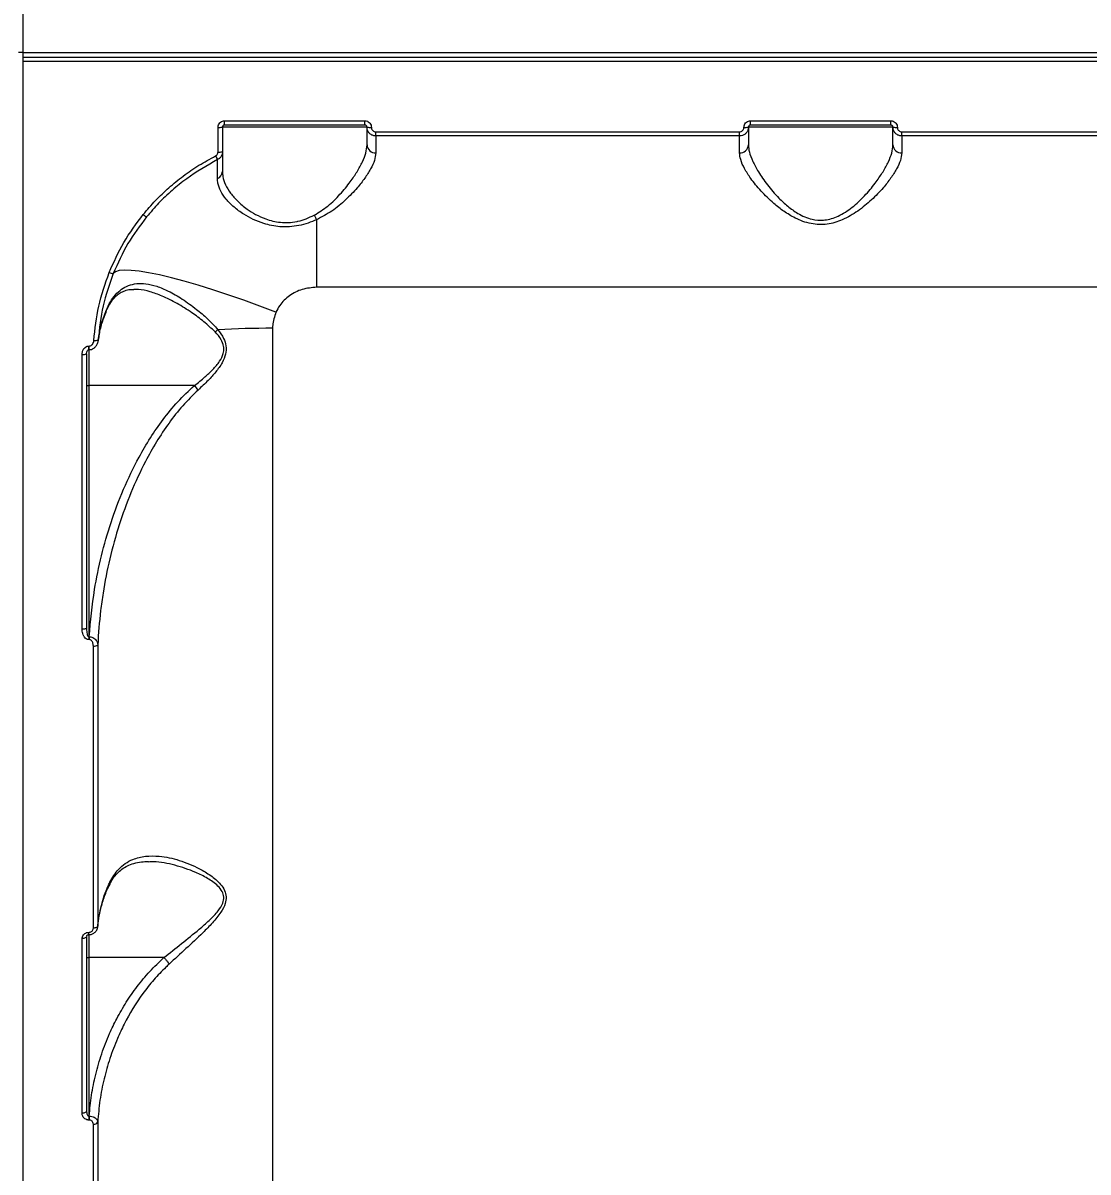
# Model space of a CAD drawing. Header units: millimetres. Extents: x -8760 to 8364, y -7998 to 7451.
# Drawn here: x 62.4 to 305.4, y -2662.8 to -2400.8 of the extents above; entities that cross this region are included whole.
import ezdxf

# ---------------------------------------------------------------- set-up
doc = ezdxf.new("R2010")
doc.units = ezdxf.units.MM
for name, color, linetype in [('DIKOM_ОБЪЕКТ', 7, 'Continuous'), ('DIKOM_РАЗМЕР_ЗОНА', 7, 'Continuous'), ('DIKOM_РАЗМЕР_ОБЪЕКТА', 7, 'Continuous')]:
    doc.layers.add(name, color=color, linetype=linetype)
doc.styles.add('style1', font='arial.ttf', dxfattribs={"width": 0.8})
doc.dimstyles.new('1-50', dxfattribs={"dimtxt": 300, "dimasz": 200, "dimexe": 100, "dimexo": 0, "dimgap": 100, "dimtad": 1, "dimtxsty": 'style1', "dimcen": 200, "dimclrd": 7, "dimclre": 7, "dimclrt": 7, "dimadec": 1, "dimazin": 2, "dimtfac": 1, "dimtmove": 0, "dimatfit": 2, "dimfxl": 0, "dimlwd": 25, "dimlwe": 18, "dimarcsym": 0})

# ---------------------------------------------------------------- blocks, each defined once
blk = doc.blocks.new('*D21')
at = {"layer": 'Defpoints', "color": 0, "transparency": 16777216}
for p in [(-7755.65, -10.55), (8364.4, -2410.44), (8364.4, -7897.56)]:
    blk.add_point(p, dxfattribs=at)
at = {"layer": 'DIKOM_РАЗМЕР_ЗОНА', "color": 7, "lineweight": 18, "transparency": 16777216}
for p, q in [((-7755.65, -10.55), (-7755.65, -7997.56)), ((8364.4, -2410.44), (8364.4, -7997.56))]:
    blk.add_line(p, q, dxfattribs=at)
at = {"layer": 'DIKOM_РАЗМЕР_ЗОНА', "color": 7, "lineweight": 25, "transparency": 16777216}
blk.add_line((-7555.65, -7897.56), (8164.4, -7897.56), dxfattribs=at)
at = {"layer": 'DIKOM_РАЗМЕР_ЗОНА', "color": 7, "transparency": 16777216}
for points in [[(-7555.65, -7864.23), (-7555.65, -7930.9), (-7755.65, -7897.56)], [(8164.4, -7864.23), (8164.4, -7930.9), (8364.4, -7897.56)]]:
    blk.add_solid(points, dxfattribs=at)
at = {"layer": 'DIKOM_РАЗМЕР_ЗОНА', "color": 7, "transparency": 16777216, "insert": (1040.74, -7644.39), "char_height": 300, "attachment_point": 5, "style": 'style1'}
blk.add_mtext('16100', dxfattribs=at)
blk = doc.blocks.new('*D19')
at = {"layer": 'Defpoints', "color": 0, "transparency": 16777216}
for p in [(-5756.7, -306.55), (6365.48, -2710.55), (6365.48, -7111.41)]:
    blk.add_point(p, dxfattribs=at)
at = {"layer": 'DIKOM_РАЗМЕР_ОБЪЕКТА', "color": 7, "lineweight": 18, "transparency": 16777216}
for p, q in [((-5756.7, -306.55), (-5756.7, -7211.41)), ((6365.48, -2710.55), (6365.48, -7211.41))]:
    blk.add_line(p, q, dxfattribs=at)
at = {"layer": 'DIKOM_РАЗМЕР_ОБЪЕКТА', "color": 7, "lineweight": 25, "transparency": 16777216}
blk.add_line((-5556.7, -7111.41), (6165.48, -7111.41), dxfattribs=at)
at = {"layer": 'DIKOM_РАЗМЕР_ОБЪЕКТА', "color": 7, "transparency": 16777216}
for points in [[(-5556.7, -7078.08), (-5556.7, -7144.75), (-5756.7, -7111.41)], [(6165.48, -7078.08), (6165.48, -7144.75), (6365.48, -7111.41)]]:
    blk.add_solid(points, dxfattribs=at)
at = {"layer": 'DIKOM_РАЗМЕР_ОБЪЕКТА', "color": 7, "transparency": 16777216, "insert": (1047.24, -6858.24), "char_height": 300, "attachment_point": 5, "style": 'style1'}
blk.add_mtext('12100', dxfattribs=at)

msp = doc.modelspace()

# ---------------------------------------------------------------- linework, layer by layer
at = {"layer": 'DIKOM_ОБЪЕКТ', "color": 7, "linetype": 'Continuous', "lineweight": 15}
for p, q in [((62.392, -1988.554), (62.392, -2407.552)), ((62.392, -2407.552), (546.392, -2407.552)), ((62.392, -2407.552), (62.392, -2408.554)), ((62.392, -2408.554), (546.392, -2408.554)), ((62.392, -2408.554), (62.392, -2409.557)), ((546.392, -2409.557), (62.392, -2409.557)), ((62.392, -2409.557), (62.392, -2828.554)), ((108.392, -2423.089), (140.392, -2423.089)), ((108.392, -2424.054), (108.392, -2423.089)), ((140.392, -2424.054), (140.392, -2423.089)), ((228.392, -2423.089), (260.392, -2423.089)), ((228.392, -2424.054), (228.392, -2423.089)), ((260.392, -2424.054), (260.392, -2423.089)), ((106.892, -2430.219), (106.892, -2424.592)), ((107.892, -2424.554), (107.892, -2430.167)), ((140.892, -2424.554), (107.892, -2424.554)), ((140.392, -2424.054), (108.392, -2424.054)), ((140.892, -2428.605), (140.892, -2424.554)), ((142.892, -2425.595), (225.892, -2425.595)), ((142.892, -2426.554), (142.892, -2425.595)), ((225.892, -2426.554), (225.892, -2425.595)), ((227.892, -2424.554), (227.892, -2428.605)), ((260.892, -2424.554), (227.892, -2424.554)), ((260.392, -2424.054), (228.392, -2424.054)), ((260.892, -2428.605), (260.892, -2424.554)), ((262.892, -2425.595), (345.892, -2425.595)), ((262.892, -2426.554), (262.892, -2425.595)), ((142.892, -2426.554), (142.892, -2430.412)), ((225.892, -2426.554), (142.892, -2426.554)), ((225.892, -2430.412), (225.892, -2426.554)), ((262.892, -2426.554), (262.892, -2430.412)), ((345.892, -2426.554), (262.892, -2426.554)), ((129.392, -2445.648), (129.392, -2461.057)), ((479.392, -2461.057), (129.392, -2461.057)), ((81.29, -2466.703), (81.278, -2466.732)), ((119.342, -2470.402), (119.342, -2790.554)), ((79.633, -2473.244), (79.721, -2472.598)), ((77.392, -2474.458), (77.486, -2474.458)), ((77.392, -2475.301), (77.392, -2474.458)), ((77.392, -2475.289), (77.392, -2483.471)), ((77.392, -2475.301), (77.486, -2475.301)), ((77.486, -2475.301), (77.486, -2474.458)), ((75.892, -2539.066), (75.892, -2476.4)), ((76.892, -2476.238), (76.892, -2538.755)), ((101.505, -2483.471), (77.392, -2483.471)), ((77.392, -2483.471), (77.392, -2540.76)), ((77.392, -2540.76), (77.513, -2540.76)), ((77.392, -2540.76), (77.392, -2541.407)), ((77.513, -2541.407), (77.392, -2541.407)), ((77.513, -2540.76), (77.513, -2541.407)), ((78.452, -2607.187), (78.452, -2542.866)), ((79.449, -2542.569), (79.449, -2606.749)), ((75.892, -2649.439), (75.892, -2609.576)), ((76.892, -2609.097), (76.892, -2648.866)), ((77.392, -2608.16), (77.424, -2608.16)), ((77.392, -2608.684), (77.392, -2608.16)), ((77.392, -2608.684), (77.424, -2608.684)), ((77.392, -2608.701), (77.392, -2613.907)), ((77.424, -2608.684), (77.424, -2608.16)), ((94.552, -2613.907), (77.392, -2613.907)), ((77.392, -2613.907), (77.392, -2650.061)), ((77.392, -2650.061), (77.495, -2650.061)), ((77.392, -2650.061), (77.392, -2650.961)), ((77.495, -2650.961), (77.392, -2650.961)), ((77.495, -2650.061), (77.495, -2650.961)), ((79.449, -2651.39), (79.449, -2717.221)), ((78.452, -2717.904), (78.452, -2651.927))]:
    msp.add_line(p, q, dxfattribs=at)
at = {"layer": 'DIKOM_ОБЪЕКТ', "color": 7, "linetype": 'Continuous', "lineweight": 15, "flags": 128}
for points in [[(120.101, -2466.76), (116.407, -2465.353), (112.75, -2464.021), (109.165, -2462.776), (105.688, -2461.63), (102.354, -2460.595), (99.195, -2459.681), (96.242, -2458.897), (93.524, -2458.251), (91.069, -2457.749), (88.901, -2457.396), (87.041, -2457.196), (85.507, -2457.151), (84.315, -2457.26), (83.475, -2457.524), (82.998, -2457.938)], [(81.345, -2466.376), (81.315, -2466.627), (81.29, -2466.703)], [(76.892, -2483.305), (76.901, -2483.338), (76.93, -2483.369), (76.976, -2483.397), (77.038, -2483.422), (77.114, -2483.443), (77.2, -2483.458), (77.294, -2483.468), (77.392, -2483.471)], [(76.892, -2538.755), (76.872, -2538.816), (76.815, -2538.874), (76.723, -2538.928), (76.599, -2538.975), (76.447, -2539.013), (76.274, -2539.042), (76.087, -2539.06), (75.892, -2539.066)], [(79.449, -2606.749), (79.418, -2606.836), (79.353, -2606.919), (79.257, -2606.995), (79.132, -2607.061), (78.984, -2607.115), (78.817, -2607.154), (78.638, -2607.179), (78.452, -2607.187)], [(76.892, -2609.097), (76.872, -2609.191), (76.815, -2609.28), (76.723, -2609.363), (76.599, -2609.436), (76.447, -2609.495), (76.274, -2609.54), (76.087, -2609.567), (75.892, -2609.576)], [(76.892, -2613.745), (76.901, -2613.776), (76.93, -2613.807), (76.976, -2613.835), (77.038, -2613.859), (77.114, -2613.879), (77.2, -2613.894), (77.294, -2613.904), (77.392, -2613.907)], [(76.892, -2648.866), (76.872, -2648.978), (76.815, -2649.085), (76.723, -2649.184), (76.599, -2649.271), (76.447, -2649.343), (76.274, -2649.396), (76.087, -2649.428), (75.892, -2649.439)]]:
    msp.add_lwpolyline(points, dxfattribs=at)
at = {"layer": 'DIKOM_ОБЪЕКТ', "color": 7, "linetype": 'Continuous', "lineweight": 15}
for centre, radius, start, end in [((62.139, -2511.529), 103.977, 89.86106, 90.41213), ((107.141, -2418.021), 6.576, 267.82267, 276.55026), ((141.642, -2418.018), 6.579, 263.45165, 272.17594), ((227.141, -2418.021), 6.576, 267.82267, 276.55026), ((261.642, -2418.018), 6.579, 263.45165, 272.17594), ((142.8, -2428.503), 1.911, 183.04751, 272.75563), ((225.983, -2428.503), 1.911, 267.24766, 356.95259), ((262.8, -2428.503), 1.911, 183.04751, 272.75563), ((115.042, -2426.965), 9.636, 205.49523, 211.16019), ((107.141, -2425.335), 4.89, 267.07578, 278.82754), ((106.131, -2434.6), 1.761, 291.13977, 358.17153), ((92.249, -2441.841), 3.557, 227.21343, 242.53586), ((135.749, -2441.698), 7.485, 202.83314, 211.85053), ((83.154, -2455.563), 2.38, 242.91241, 266.23619), ((102.699, -2466.301), 6.076, 305.64985, 313.27511), ((119.221, -2706.807), 236.405, 89.97075, 92.99626), ((78.914, -2471.221), 1.971, 259.79879, 289.12956), ((76.135, -2474.732), 1.686, 261.69042, 296.66219), ((95.383, -2489.442), 8.552, 35.39812, 44.28889), ((78.654, -2541.721), 1.163, 259.97073, 313.1316), ((78.601, -2651.01), 0.929, 260.71627, 335.88902)]:
    msp.add_arc(centre, radius, start, end, dxfattribs=at)
for points, knots in [([(106.892, -2424.592), (106.899, -2424.481), (106.917, -2424.202), (107.097, -2423.779), (107.436, -2423.398), (107.886, -2423.139), (108.223, -2423.105), (108.392, -2423.089)], [0, 0, 0, 0, 0.1418357, 0.3567303, 0.5713332, 0.7857258, 1, 1, 1, 1]), ([(140.392, -2423.089), (140.502, -2423.096), (140.78, -2423.114), (141.202, -2423.294), (141.583, -2423.634), (141.842, -2424.085), (141.875, -2424.423), (141.892, -2424.592)], [0, 0, 0, 0, 0.1406403, 0.3551158, 0.5698914, 0.784894, 1, 1, 1, 1]), ([(226.892, -2424.592), (226.899, -2424.481), (226.917, -2424.202), (227.097, -2423.779), (227.436, -2423.398), (227.886, -2423.139), (228.223, -2423.105), (228.392, -2423.089)], [0, 0, 0, 0, 0.1418357, 0.3567303, 0.5713332, 0.7857258, 1, 1, 1, 1]), ([(260.392, -2423.089), (260.502, -2423.096), (260.78, -2423.114), (261.202, -2423.294), (261.583, -2423.634), (261.842, -2424.085), (261.875, -2424.423), (261.892, -2424.592)], [0, 0, 0, 0, 0.1406403, 0.3551158, 0.5698914, 0.784894, 1, 1, 1, 1]), ([(108.392, -2424.054), (108.335, -2424.06), (108.223, -2424.071), (108.073, -2424.157), (107.96, -2424.284), (107.9, -2424.424), (107.894, -2424.517), (107.892, -2424.554)], [0, 0, 0, 0, 0.2140072, 0.4281435, 0.6428191, 0.857919, 1, 1, 1, 1]), ([(140.892, -2424.554), (140.886, -2424.498), (140.875, -2424.386), (140.789, -2424.236), (140.662, -2424.123), (140.521, -2424.063), (140.428, -2424.057), (140.392, -2424.054)], [0, 0, 0, 0, 0.2154617, 0.4306806, 0.6453747, 0.8596127, 1, 1, 1, 1]), ([(142.892, -2426.554), (142.745, -2426.545), (142.374, -2426.52), (141.811, -2426.281), (141.303, -2425.829), (140.958, -2425.229), (140.914, -2424.779), (140.892, -2424.554)], [0, 0, 0, 0, 0.1407469, 0.3554676, 0.5702827, 0.7851562, 1, 1, 1, 1]), ([(141.892, -2424.592), (141.903, -2424.705), (141.925, -2424.931), (142.097, -2425.231), (142.351, -2425.458), (142.633, -2425.578), (142.818, -2425.59), (142.892, -2425.595)], [0, 0, 0, 0, 0.2151275, 0.4301914, 0.6449623, 0.8594214, 1, 1, 1, 1]), ([(227.892, -2424.554), (227.882, -2424.702), (227.857, -2425.074), (227.617, -2425.637), (227.165, -2426.144), (226.566, -2426.488), (226.116, -2426.532), (225.892, -2426.554)], [0, 0, 0, 0, 0.1417159, 0.356399, 0.5709578, 0.7854601, 1, 1, 1, 1]), ([(225.892, -2425.595), (226.004, -2425.584), (226.229, -2425.561), (226.528, -2425.389), (226.754, -2425.135), (226.874, -2424.853), (226.887, -2424.666), (226.892, -2424.592)], [0, 0, 0, 0, 0.2142378, 0.4285649, 0.6431577, 0.8580696, 1, 1, 1, 1]), ([(228.392, -2424.054), (228.335, -2424.06), (228.223, -2424.071), (228.073, -2424.157), (227.96, -2424.284), (227.9, -2424.424), (227.894, -2424.517), (227.892, -2424.554)], [0, 0, 0, 0, 0.2140072, 0.4281435, 0.6428191, 0.857919, 1, 1, 1, 1]), ([(260.892, -2424.554), (260.886, -2424.498), (260.875, -2424.386), (260.789, -2424.236), (260.662, -2424.123), (260.521, -2424.063), (260.428, -2424.057), (260.392, -2424.054)], [0, 0, 0, 0, 0.2154617, 0.4306806, 0.6453747, 0.8596127, 1, 1, 1, 1]), ([(262.892, -2426.554), (262.745, -2426.545), (262.374, -2426.52), (261.811, -2426.281), (261.303, -2425.829), (260.958, -2425.229), (260.914, -2424.779), (260.892, -2424.554)], [0, 0, 0, 0, 0.1407469, 0.3554676, 0.5702827, 0.7851562, 1, 1, 1, 1]), ([(261.892, -2424.592), (261.903, -2424.705), (261.925, -2424.931), (262.097, -2425.231), (262.351, -2425.458), (262.633, -2425.578), (262.818, -2425.59), (262.892, -2425.595)], [0, 0, 0, 0, 0.2151275, 0.4301914, 0.6449623, 0.8594214, 1, 1, 1, 1]), ([(128.851, -2444.602), (129.918, -2443.939), (132.144, -2442.554), (134.815, -2439.835), (137.006, -2437.166), (138.687, -2434.662), (139.882, -2432.453), (140.717, -2430.37), (140.833, -2429.198), (140.892, -2428.605)], [0, 0, 0, 0, 0.14637428, 0.3054984, 0.46899073, 0.60089533, 0.73509528, 0.8657024, 1, 1, 1, 1]), ([(227.892, -2428.605), (227.938, -2429.129), (228.04, -2430.265), (228.843, -2432.346), (230.198, -2434.858), (232.167, -2437.704), (234.462, -2440.377), (236.839, -2442.593), (238.831, -2444.044), (240.738, -2445.028), (242.67, -2445.683), (244.401, -2445.827), (246.023, -2445.636), (247.308, -2445.309), (249.499, -2444.364), (252.097, -2442.528), (254.824, -2439.847), (257.004, -2437.163), (258.687, -2434.663), (259.882, -2432.453), (260.717, -2430.37), (260.833, -2429.198), (260.892, -2428.605)], [0, 0, 0, 0, 0.0507143, 0.1099149, 0.1707244, 0.2426524, 0.3164738, 0.3637493, 0.4119881, 0.440047, 0.4688587, 0.5100999, 0.5210864, 0.5468184, 0.5734082, 0.6369331, 0.7046124, 0.7741495, 0.8302516, 0.88733, 0.9428799, 1, 1, 1, 1]), ([(89.833, -2444.451), (90.746, -2443.379), (92.573, -2441.235), (95.641, -2438.318), (98.954, -2435.626), (102.512, -2433.18), (105.066, -2431.802), (106.343, -2431.113)], [0, 0, 0, 0, 0.1978376, 0.3955026, 0.5931704, 0.7965868, 1, 1, 1, 1]), ([(106.343, -2431.113), (106.439, -2431.052), (106.63, -2430.93), (106.818, -2430.641), (106.887, -2430.391), (106.891, -2430.249), (106.892, -2430.219)], [0, 0, 0, 0, 0.3056747, 0.6115827, 0.9180059, 1, 1, 1, 1]), ([(107.892, -2430.167), (107.89, -2430.227), (107.882, -2430.511), (107.744, -2431.009), (107.368, -2431.587), (106.986, -2431.83), (106.795, -2431.951)], [0, 0, 0, 0, 0.0818847, 0.3880326, 0.6939501, 1, 1, 1, 1]), ([(107.892, -2430.167), (107.892, -2430.255), (107.892, -2430.439), (107.892, -2431.898), (107.892, -2433.728), (107.892, -2434.656)], [0, 0, 0, 0, 0.3069741, 0.6484664, 1, 1, 1, 1]), ([(142.892, -2430.412), (142.827, -2430.967), (142.698, -2432.079), (141.773, -2434.056), (140.424, -2436.177), (138.54, -2438.556), (136.079, -2441.122), (133.05, -2443.718), (130.583, -2445.019), (129.392, -2445.648)], [0, 0, 0, 0, 0.13165655, 0.26348852, 0.39513826, 0.52687273, 0.6882959, 0.84953554, 1, 1, 1, 1]), ([(262.892, -2430.412), (262.827, -2430.967), (262.698, -2432.079), (261.772, -2434.056), (260.424, -2436.177), (258.538, -2438.554), (256.087, -2441.134), (253, -2443.692), (249.602, -2445.727), (246.479, -2446.68), (244.034, -2446.798), (242.157, -2446.586), (240.323, -2446.063), (238.208, -2445.142), (235.956, -2443.763), (233.306, -2441.662), (230.703, -2439.109), (228.495, -2436.391), (226.962, -2433.982), (226.058, -2431.994), (225.944, -2430.91), (225.892, -2430.412)], [0, 0, 0, 0, 0.0554754, 0.1110246, 0.1664971, 0.2220053, 0.2900233, 0.3579639, 0.4226764, 0.4774074, 0.5052477, 0.5330933, 0.5627106, 0.5923749, 0.6404308, 0.6885813, 0.7603259, 0.8320624, 0.891, 0.9498677, 1, 1, 1, 1]), ([(106.795, -2431.951), (104.387, -2433.312), (100.739, -2435.374), (96.395, -2438.921), (93.321, -2441.819), (91.504, -2443.948), (90.608, -2444.997)], [0, 0, 0, 0, 0.3951697, 0.59867, 0.8021698, 1, 1, 1, 1]), ([(106.767, -2436.242), (106.772, -2435.374), (106.782, -2433.613), (106.79, -2432.376), (106.794, -2431.98), (106.795, -2431.957), (106.795, -2431.951)], [0, 0, 0, 0, 0.3414961, 0.6930008, 0.9180168, 1, 1, 1, 1]), ([(129.392, -2445.648), (128.748, -2445.917), (127.447, -2446.462), (125.357, -2447.021), (123.18, -2447.314), (120.435, -2447.282), (117.589, -2446.681), (114.879, -2445.602), (112.558, -2444.323), (110.436, -2442.756), (108.676, -2440.98), (107.446, -2439.15), (106.843, -2437.564), (106.787, -2436.605), (106.767, -2436.242)], [0, 0, 0, 0, 0.0603683, 0.1220438, 0.1825848, 0.2452014, 0.3548645, 0.4358122, 0.5191046, 0.6213417, 0.7266017, 0.8297197, 0.9355792, 1, 1, 1, 1]), ([(107.892, -2434.656), (107.913, -2435.036), (107.969, -2436.025), (108.533, -2437.685), (109.668, -2439.586), (111.317, -2441.466), (113.268, -2443.105), (115.443, -2444.474), (117.94, -2445.625), (120.538, -2446.272), (122.983, -2446.339), (124.323, -2446.167), (125.682, -2445.873), (127.063, -2445.458), (128.25, -2444.89), (128.851, -2444.602)], [0, 0, 0, 0, 0.0653902, 0.1703672, 0.2779433, 0.381811, 0.4884113, 0.5695644, 0.6527947, 0.7604193, 0.8151633, 0.8718865, 0.8800456, 0.9391985, 1, 1, 1, 1]), ([(82.07, -2457.682), (83.098, -2455.36), (85.178, -2450.661), (88.269, -2446.537), (89.833, -2444.451)], [0, 0, 0, 0, 0.4941718, 1, 1, 1, 1]), ([(90.608, -2444.997), (89.109, -2446.988), (86.076, -2451.017), (84.032, -2455.613), (82.998, -2457.938)], [0, 0, 0, 0, 0.4941658, 1, 1, 1, 1]), ([(78.564, -2473.161), (78.84, -2470.551), (79.398, -2465.266), (81.172, -2460.231), (82.07, -2457.682)], [0, 0, 0, 0, 0.4938703, 1, 1, 1, 1]), ([(82.998, -2457.938), (82.136, -2460.37), (80.391, -2465.294), (79.839, -2470.466), (79.56, -2473.084)], [0, 0, 0, 0, 0.4938168, 1, 1, 1, 1]), ([(81.345, -2466.376), (81.661, -2465.686), (82.292, -2464.306), (83.491, -2462.684), (84.868, -2461.438), (86.487, -2460.569), (88.329, -2460.144), (90.489, -2460.183), (92.898, -2460.752), (95.683, -2461.916), (98.736, -2463.67), (101.741, -2465.864), (104.532, -2468.175), (106.087, -2469.875), (106.864, -2470.725)], [0, 0, 0, 0, 0.0676075, 0.135243, 0.2056874, 0.2761677, 0.3555596, 0.4349983, 0.5267512, 0.6185527, 0.7258815, 0.8332496, 0.9166788, 1, 1, 1, 1]), ([(81.298, -2466.738), (81.381, -2466.523), (81.665, -2465.786), (82.252, -2464.752), (83.033, -2463.65), (83.899, -2462.792), (84.858, -2462.132), (85.952, -2461.705), (86.9, -2461.498), (87.545, -2461.535), (87.694, -2461.543)], [0, 0, 0, 0, 0.0545831, 0.1865334, 0.322604, 0.4612874, 0.6104584, 0.7718518, 0.9472167, 1, 1, 1, 1]), ([(106.24, -2471.238), (105.392, -2470.44), (103.682, -2468.831), (100.713, -2466.68), (97.508, -2464.658), (94.311, -2463.05), (91.38, -2462.013), (89.225, -2461.526), (88.044, -2461.557), (87.696, -2461.566)], [0, 0, 0, 0, 0.1394686, 0.281215, 0.4569294, 0.6359676, 0.784906, 0.936589, 1, 1, 1, 1]), ([(129.392, -2461.057), (128.278, -2461.153), (126.073, -2461.345), (123.123, -2462.862), (121.117, -2464.786), (120.368, -2466.241), (120.101, -2466.76)], [0, 0, 0, 0, 0.2885644, 0.5716227, 0.8470371, 1, 1, 1, 1]), ([(79.56, -2473.084), (79.744, -2471.955), (80.115, -2469.684), (80.934, -2467.483), (81.345, -2466.376)], [0, 0, 0, 0, 0.4974093, 1, 1, 1, 1]), ([(79.721, -2472.598), (79.756, -2472.311), (79.908, -2471.092), (80.428, -2469.121), (81.066, -2467.47), (81.354, -2466.723)], [0, 0, 0, 0, 0.1438573, 0.6125539, 1, 1, 1, 1]), ([(120.101, -2466.76), (119.773, -2467.74), (119.41, -2468.824), (119.345, -2470.066), (119.343, -2470.287), (119.342, -2470.402)], [0, 0, 0, 0, 0.8217614, 0.9078694, 1, 1, 1, 1]), ([(106.864, -2470.725), (107.339, -2471.363), (108.166, -2472.475), (108.81, -2474.423), (108.717, -2476.394), (107.83, -2478.435), (106.407, -2480.415), (104.517, -2482.466), (103.126, -2483.766), (102.354, -2484.489)], [0, 0, 0, 0, 0.1491134, 0.259624, 0.3716489, 0.4987599, 0.6525328, 0.8069774, 1, 1, 1, 1]), ([(77.485, -2475.281), (77.658, -2475.274), (78.04, -2475.26), (78.582, -2474.974), (79.071, -2474.509), (79.429, -2473.854), (79.563, -2473.319), (79.563, -2473.024), (79.563, -2473.007)], [0, 0, 0, 0, 0.1511612, 0.3335261, 0.5232416, 0.7396714, 0.9847477, 1, 1, 1, 1]), ([(77.486, -2474.458), (77.548, -2474.453), (77.71, -2474.442), (77.975, -2474.32), (78.261, -2474.057), (78.49, -2473.655), (78.539, -2473.327), (78.564, -2473.161)], [0, 0, 0, 0, 0.1010951, 0.2613186, 0.4606854, 0.726555, 1, 1, 1, 1]), ([(101.505, -2483.471), (102.314, -2482.827), (103.756, -2481.68), (105.736, -2479.867), (107.226, -2478.119), (108.121, -2476.399), (108.251, -2475.187), (108.12, -2474.103), (107.588, -2472.754), (106.736, -2471.797), (106.24, -2471.238)], [0, 0, 0, 0, 0.2010465, 0.3583924, 0.5149424, 0.6384989, 0.7217789, 0.7449601, 0.8512699, 1, 1, 1, 1]), ([(75.892, -2476.4), (75.913, -2476.149), (75.953, -2475.673), (76.254, -2475.079), (76.639, -2474.689), (77.028, -2474.489), (77.282, -2474.467), (77.392, -2474.458)], [0, 0, 0, 0, 0.2791655, 0.5294193, 0.7216311, 0.8794175, 1, 1, 1, 1]), ([(76.901, -2476.405), (76.896, -2476.314), (76.881, -2476.045), (76.977, -2475.68), (77.163, -2475.414), (77.294, -2475.321), (77.37, -2475.3), (77.417, -2475.301), (77.441, -2475.309), (77.452, -2475.312)], [0, 0, 0, 0, 0.1994443, 0.5949585, 0.8023064, 0.9046203, 0.9444428, 0.9748211, 1, 1, 1, 1]), ([(77.513, -2540.76), (77.835, -2537.158), (78.391, -2530.945), (80.22, -2522.254), (82.401, -2514.604), (85.229, -2507.072), (88.316, -2500.66), (91.408, -2495.39), (94.339, -2491.157), (97.627, -2487.095), (100.212, -2484.678), (101.505, -2483.471)], [0, 0, 0, 0, 0.1721626, 0.2969449, 0.4217215, 0.5495771, 0.6773932, 0.7569492, 0.8364853, 0.9182741, 1, 1, 1, 1]), ([(102.354, -2484.489), (101.152, -2485.665), (98.748, -2488.017), (95.631, -2492.022), (92.804, -2496.272), (89.84, -2501.551), (86.927, -2507.859), (84.239, -2515.284), (82.112, -2522.939), (80.824, -2529.489), (79.887, -2536.034), (79.623, -2539.972), (79.449, -2542.569)], [0, 0, 0, 0, 0.0776024, 0.1552645, 0.2354696, 0.3156967, 0.4385185, 0.5613749, 0.6872841, 0.8131995, 0.8767619, 1, 1, 1, 1]), ([(77.392, -2541.407), (77.293, -2541.398), (77.073, -2541.377), (76.724, -2541.191), (76.371, -2540.832), (76.017, -2540.161), (75.897, -2539.532), (75.892, -2539.112), (75.892, -2539.066)], [0, 0, 0, 0, 0.0933799, 0.2087704, 0.3720802, 0.5793053, 0.9536417, 1, 1, 1, 1]), ([(76.892, -2538.755), (76.903, -2539.11), (76.919, -2539.626), (77.045, -2540.237), (77.154, -2540.545), (77.259, -2540.7), (77.339, -2540.753), (77.374, -2540.757), (77.392, -2540.76)], [0, 0, 0, 0, 0.4958602, 0.7197708, 0.8702577, 0.951018, 0.9758692, 1, 1, 1, 1]), ([(77.513, -2540.76), (77.637, -2540.769), (77.91, -2540.791), (78.345, -2540.934), (78.788, -2541.203), (79.203, -2541.655), (79.413, -2542.139), (79.441, -2542.471), (79.449, -2542.569)], [0, 0, 0, 0, 0.113721, 0.2493438, 0.4227013, 0.6134851, 0.884829, 1, 1, 1, 1]), ([(78.452, -2542.866), (78.428, -2542.595), (78.394, -2542.202), (78.152, -2541.759), (77.937, -2541.54), (77.715, -2541.424), (77.575, -2541.412), (77.513, -2541.407)], [0, 0, 0, 0, 0.4299886, 0.6258051, 0.7881358, 0.905273, 1, 1, 1, 1]), ([(82.207, -2596.752), (82.825, -2595.689), (83.832, -2593.955), (85.705, -2592.406), (87.729, -2591.314), (90.324, -2590.701), (93.864, -2590.717), (98.044, -2591.59), (102.022, -2593.248), (105.26, -2595.125), (107.247, -2596.813), (108.435, -2598.52), (108.846, -2600.052), (108.584, -2601.79), (107.47, -2603.819), (105.659, -2606.016), (102.932, -2608.747), (99.584, -2611.901), (97.018, -2614.241), (95.734, -2615.41)], [0, 0, 0, 0, 0.074253, 0.1210089, 0.1678014, 0.2385502, 0.3094145, 0.4070055, 0.504673, 0.5609048, 0.6168505, 0.6484707, 0.6753803, 0.7024497, 0.7386751, 0.7876395, 0.8368224, 0.9184124, 1, 1, 1, 1]), ([(82.152, -2597.306), (82.18, -2597.244), (82.427, -2596.678), (83.015, -2595.787), (83.922, -2594.643), (84.991, -2593.704), (86.223, -2592.962), (87.717, -2592.396), (89.314, -2592.053), (90.477, -2592.03), (91.011, -2592.019)], [0, 0, 0, 0, 0.0148793, 0.1349506, 0.2626097, 0.3977617, 0.5419806, 0.6955324, 0.8603742, 1, 1, 1, 1]), ([(94.552, -2613.907), (95.881, -2612.854), (98.561, -2610.731), (102.073, -2607.926), (104.922, -2605.451), (106.838, -2603.518), (108.035, -2601.684), (108.324, -2600.107), (107.877, -2598.732), (106.617, -2597.221), (104.51, -2595.771), (101.167, -2594.118), (96.985, -2592.762), (93.323, -2592.032), (91.402, -2592.105), (91.004, -2592.12)], [0, 0, 0, 0, 0.11520022, 0.23226575, 0.29993126, 0.36872048, 0.41682007, 0.45162723, 0.48641168, 0.52862695, 0.60574227, 0.68505076, 0.82252276, 0.96325878, 1, 1, 1, 1]), ([(79.449, -2606.749), (79.668, -2605.162), (80.097, -2602.051), (81.283, -2598.741), (82.08, -2597.025), (82.207, -2596.752)], [0, 0, 0, 0, 0.4665301, 0.9150114, 1, 1, 1, 1]), ([(79.457, -2606.866), (79.46, -2606.783), (79.502, -2605.745), (79.871, -2603.765), (80.613, -2600.956), (81.397, -2598.792), (82.019, -2597.599), (82.177, -2597.296)], [0, 0, 0, 0, 0.0255688, 0.317703, 0.6098571, 0.9011872, 1, 1, 1, 1]), ([(82.207, -2596.752), (82.211, -2596.772), (82.238, -2596.941), (82.248, -2597.137), (82.151, -2597.259), (82.139, -2597.274)], [0, 0, 0, 0, 0.1052928, 0.8930253, 1, 1, 1, 1]), ([(77.424, -2608.16), (77.533, -2608.15), (77.751, -2608.13), (78.044, -2607.98), (78.277, -2607.756), (78.425, -2607.479), (78.443, -2607.28), (78.452, -2607.187)], [0, 0, 0, 0, 0.1951927, 0.3901332, 0.5932695, 0.8111137, 1, 1, 1, 1]), ([(77.425, -2608.671), (77.469, -2608.675), (77.756, -2608.7), (78.288, -2608.534), (78.918, -2608.119), (79.321, -2607.487), (79.499, -2606.973), (79.449, -2606.719), (79.448, -2606.714)], [0, 0, 0, 0, 0.0419767, 0.2717994, 0.507315, 0.748553, 0.9944225, 1, 1, 1, 1]), ([(75.892, -2609.576), (75.904, -2609.441), (75.929, -2609.152), (76.143, -2608.75), (76.481, -2608.422), (76.911, -2608.202), (77.231, -2608.174), (77.392, -2608.16)], [0, 0, 0, 0, 0.1890309, 0.4045229, 0.6068249, 0.8033795, 1, 1, 1, 1]), ([(76.91, -2609.069), (76.912, -2609.02), (76.916, -2608.935), (77.023, -2608.81), (77.153, -2608.729), (77.285, -2608.69), (77.404, -2608.68), (77.473, -2608.691), (77.503, -2608.695)], [0, 0, 0, 0, 0.3052322, 0.5392237, 0.6957381, 0.8158284, 0.921706, 1, 1, 1, 1]), ([(77.495, -2650.061), (77.65, -2648.47), (77.961, -2645.288), (78.939, -2640.536), (80.301, -2635.829), (81.949, -2631.585), (83.835, -2627.669), (85.907, -2624.078), (88.419, -2620.47), (91.262, -2617.025), (93.457, -2614.947), (94.555, -2613.908)], [0, 0, 0, 0, 0.1183267, 0.2366522, 0.3581435, 0.4796271, 0.5712574, 0.6768278, 0.7823876, 0.8912052, 1, 1, 1, 1]), ([(94.555, -2613.908), (94.555, -2613.908), (94.554, -2613.907), (94.553, -2613.907), (94.552, -2613.907), (94.552, -2613.907)], [0, 0, 0, 0, 0.321389, 0.7013644, 1, 1, 1, 1]), ([(94.555, -2613.908), (94.709, -2614.07), (95.018, -2614.394), (95.392, -2614.873), (95.618, -2615.208), (95.707, -2615.363), (95.734, -2615.41)], [0, 0, 0, 0, 0.3252329, 0.6505146, 0.8925311, 1, 1, 1, 1]), ([(95.734, -2615.41), (95.491, -2615.637), (94.268, -2616.779), (92.203, -2618.97), (88.836, -2623.198), (86.081, -2627.72), (83.727, -2632.746), (82.154, -2636.911), (80.831, -2641.615), (79.876, -2646.449), (79.591, -2649.743), (79.449, -2651.39)], [0, 0, 0, 0, 0.0242959, 0.1222482, 0.2202178, 0.4215158, 0.5118876, 0.6322361, 0.7525908, 0.8762954, 1, 1, 1, 1]), ([(76.892, -2648.866), (76.899, -2649.028), (76.912, -2649.314), (77.01, -2649.673), (77.124, -2649.894), (77.231, -2650.004), (77.312, -2650.053), (77.368, -2650.059), (77.392, -2650.061)], [0, 0, 0, 0, 0.3509395, 0.6182235, 0.8028792, 0.8793069, 0.9491628, 1, 1, 1, 1]), ([(77.392, -2650.961), (77.322, -2650.958), (77.079, -2650.947), (76.684, -2650.812), (76.275, -2650.499), (75.959, -2650.031), (75.915, -2649.649), (75.892, -2649.439)], [0, 0, 0, 0, 0.0796231, 0.2757308, 0.4707644, 0.7105313, 1, 1, 1, 1]), ([(77.495, -2650.061), (77.588, -2650.067), (77.893, -2650.086), (78.386, -2650.208), (78.911, -2650.473), (79.298, -2650.847), (79.435, -2651.177), (79.447, -2651.36), (79.449, -2651.39)], [0, 0, 0, 0, 0.0891756, 0.2936501, 0.4895946, 0.7163818, 0.9545878, 1, 1, 1, 1]), ([(78.452, -2651.927), (78.435, -2651.788), (78.407, -2651.542), (78.202, -2651.245), (77.945, -2651.053), (77.695, -2650.969), (77.541, -2650.963), (77.495, -2650.961)], [0, 0, 0, 0, 0.3025868, 0.5346961, 0.7254739, 0.9170904, 1, 1, 1, 1])]:
    msp.add_open_spline(points, degree=3, knots=knots, dxfattribs=at)

# ---------------------------------------------------------------- dimensions: what is measured, and where the dimension line sits
at = {"layer": 'DIKOM_РАЗМЕР_ЗОНА'}
dim = msp.add_linear_dim(base=(8364.404, -7897.564), p1=(-7755.645, -10.554), p2=(8364.404, -2410.44), text='16100', dimstyle='1-50', dxfattribs=at)
dim.commit()
dim.dimension.update_dxf_attribs({"geometry": '*D21', "text_midpoint": (1040.741, -7897.564), "dimtype": 160})
at = {"layer": 'DIKOM_РАЗМЕР_ОБЪЕКТА'}
dim = msp.add_linear_dim(base=(6365.479, -7111.412), p1=(-5756.695, -306.554), p2=(6365.479, -2710.554), text='12100', dimstyle='1-50', dxfattribs=at)
dim.commit()
dim.dimension.update_dxf_attribs({"geometry": '*D19', "text_midpoint": (1047.24, -7111.412), "dimtype": 160})

doc.saveas('drawing.dxf')
